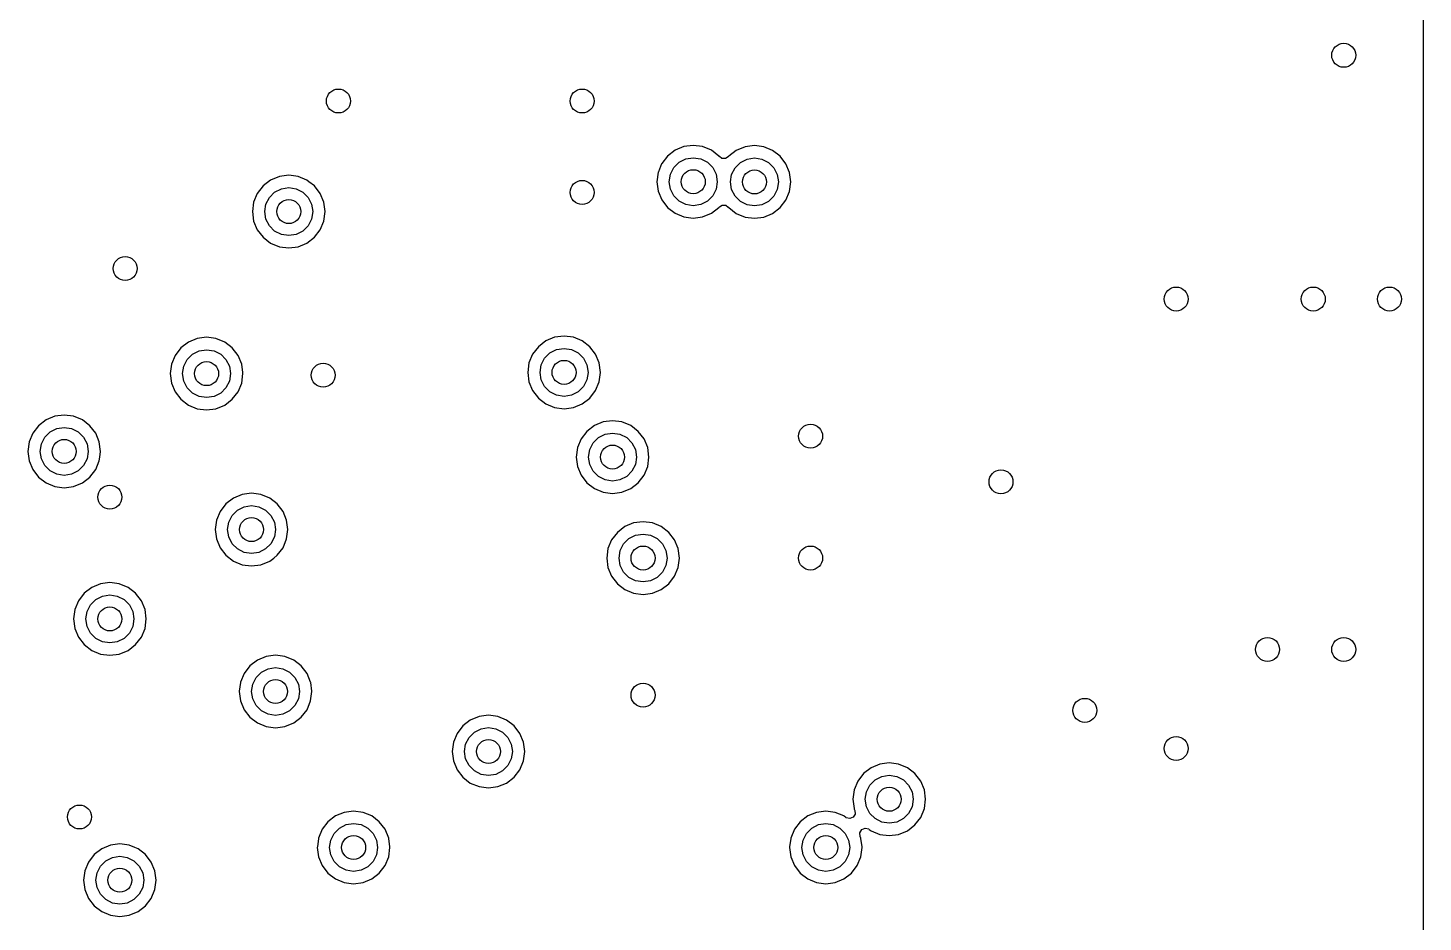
# Model space of a CAD drawing. Extents: x 3.91 to 7.47, y -4.88 to -2.92.
# Drawn here: x 6.555 to 7.471, y -4.447 to -3.86 of the extents above; entities that cross this region are included whole.
import ezdxf

# ---------------------------------------------------------------- set-up
doc = ezdxf.new("R2010")
doc.units = 0
doc.header["$MEASUREMENT"] = 0
doc.layers.add('BLACK', color=7, linetype='CONTINUOUS')

msp = doc.modelspace()

# ---------------------------------------------------------------- linework, layer by layer
at = {"layer": 'BLACK', "linetype": 'CONTINUOUS'}
for p, q in [((7.47078, -2.91931), (7.47078, -4.87573)), ((6.98547, -3.93745), (6.97972, -3.93983)), ((6.99164, -3.93664), (6.98547, -3.93745)), ((6.99781, -3.93745), (6.99164, -3.93664)), ((7.00356, -3.93983), (6.99781, -3.93745)), ((7.02564, -3.93762), (7.01989, -3.94)), ((7.03181, -3.93681), (7.02564, -3.93762)), ((7.03798, -3.93762), (7.03181, -3.93681)), ((7.04373, -3.94), (7.03798, -3.93762)), ((6.97478, -3.94362), (6.97099, -3.94856)), ((6.97972, -3.93983), (6.97478, -3.94362)), ((6.9789, -3.95123), (6.98238, -3.94774)), ((6.98238, -3.94774), (6.98677, -3.94551)), ((6.98677, -3.94551), (6.99164, -3.94473)), ((6.99164, -3.94473), (6.99651, -3.94551)), ((6.99651, -3.94551), (7.0009, -3.94774)), ((7.0009, -3.94774), (7.00438, -3.95123)), ((7.0085, -3.94362), (7.00356, -3.93983)), ((7.0087, -3.94388), (7.0085, -3.94362)), ((7.00874, -3.94391), (7.0087, -3.94388)), ((7.00884, -3.944), (7.00874, -3.94391)), ((7.00885, -3.94399), (7.00884, -3.944)), ((7.01049, -3.94518), (7.00885, -3.94399)), ((7.0129, -3.94524), (7.01049, -3.94518)), ((7.01455, -3.94411), (7.0129, -3.94524)), ((7.01461, -3.94417), (7.01455, -3.94411)), ((7.01479, -3.94399), (7.01461, -3.94417)), ((7.01495, -3.94379), (7.01479, -3.94399)), ((7.01989, -3.94), (7.01495, -3.94379)), ((7.02255, -3.94791), (7.02694, -3.94567)), ((7.02694, -3.94567), (7.03181, -3.9449)), ((7.03181, -3.9449), (7.03668, -3.94567)), ((7.03668, -3.94567), (7.04107, -3.94791)), ((7.04867, -3.94379), (7.04373, -3.94)), ((7.05246, -3.94873), (7.04867, -3.94379)), ((6.72608, -3.95627), (6.7199, -3.95708)), ((6.73225, -3.95708), (6.72608, -3.95627)), ((6.96861, -3.95431), (6.9678, -3.96048)), ((6.96877, -3.95392), (6.96861, -3.95431)), ((6.97089, -3.9488), (6.96877, -3.95392)), ((6.97099, -3.94856), (6.97089, -3.9488)), ((6.97589, -3.96048), (6.97666, -3.95562)), ((6.97666, -3.95562), (6.9789, -3.95123)), ((7.00438, -3.95123), (7.00662, -3.95562)), ((7.00662, -3.95562), (7.00739, -3.96048)), ((7.01606, -3.96065), (7.01683, -3.95579)), ((7.01683, -3.95579), (7.01907, -3.9514)), ((7.01907, -3.9514), (7.02255, -3.94791)), ((7.04107, -3.94791), (7.04455, -3.9514)), ((7.04455, -3.9514), (7.04679, -3.95579)), ((7.04679, -3.95579), (7.04756, -3.96065)), ((7.05484, -3.95448), (7.05246, -3.94873)), ((7.05566, -3.96065), (7.05484, -3.95448)), ((6.70921, -3.96325), (6.70543, -3.96819)), ((6.71415, -3.95946), (6.70921, -3.96325)), ((6.7199, -3.95708), (6.71415, -3.95946)), ((6.71682, -3.96737), (6.72121, -3.96514)), ((6.72121, -3.96514), (6.72608, -3.96437)), ((6.72608, -3.96437), (6.73094, -3.96514)), ((6.73094, -3.96514), (6.73533, -3.96737)), ((6.738, -3.95946), (6.73225, -3.95708)), ((6.73933, -3.96048), (6.738, -3.95946)), ((6.74294, -3.96325), (6.73933, -3.96048)), ((6.74673, -3.96819), (6.74294, -3.96325)), ((6.9678, -3.96048), (6.96861, -3.96665)), ((6.97666, -3.96535), (6.97589, -3.96048)), ((6.9789, -3.96974), (6.97666, -3.96535)), ((7.00662, -3.96535), (7.00438, -3.96974)), ((7.00739, -3.96048), (7.00662, -3.96535)), ((7.01683, -3.96552), (7.01606, -3.96065)), ((7.01907, -3.96991), (7.01683, -3.96552)), ((7.04679, -3.96552), (7.04455, -3.96991)), ((7.04756, -3.96065), (7.04679, -3.96552)), ((7.05484, -3.96682), (7.05566, -3.96065)), ((6.70304, -3.97394), (6.70223, -3.98012)), ((6.70543, -3.96819), (6.70304, -3.97394)), ((6.7111, -3.97525), (6.71334, -3.97086)), ((6.71334, -3.97086), (6.71682, -3.96737)), ((6.73533, -3.96737), (6.73882, -3.97086)), ((6.73882, -3.97086), (6.74105, -3.97525)), ((6.74911, -3.97394), (6.74673, -3.96819)), ((6.74992, -3.98012), (6.74911, -3.97394)), ((6.96861, -3.96665), (6.97099, -3.97241)), ((6.97099, -3.97241), (6.97478, -3.97734)), ((6.98238, -3.97322), (6.9789, -3.96974)), ((6.98677, -3.97546), (6.98238, -3.97322)), ((7.0009, -3.97322), (6.99651, -3.97546)), ((7.00438, -3.96974), (7.0009, -3.97322)), ((7.02255, -3.97339), (7.01907, -3.96991)), ((7.02694, -3.97563), (7.02255, -3.97339)), ((7.04107, -3.97339), (7.03668, -3.97563)), ((7.04455, -3.96991), (7.04107, -3.97339)), ((7.04867, -3.97751), (7.05246, -3.97257)), ((7.05246, -3.97257), (7.05484, -3.96682)), ((6.70223, -3.98012), (6.70304, -3.98629)), ((6.71033, -3.98012), (6.7111, -3.97525)), ((6.7111, -3.98498), (6.71033, -3.98012)), ((6.74105, -3.97525), (6.74182, -3.98012)), ((6.74182, -3.98012), (6.74105, -3.98498)), ((6.74911, -3.98629), (6.74992, -3.98012)), ((6.97478, -3.97734), (6.97972, -3.98113)), ((6.97972, -3.98113), (6.98547, -3.98352)), ((6.98547, -3.98352), (6.99164, -3.98433)), ((6.99164, -3.97623), (6.98677, -3.97546)), ((6.99651, -3.97546), (6.99164, -3.97623)), ((6.99164, -3.98433), (6.99781, -3.98352)), ((6.99781, -3.98352), (7.00356, -3.98113)), ((7.00356, -3.98113), (7.0085, -3.97734)), ((7.0085, -3.97734), (7.00866, -3.97714)), ((7.00866, -3.97714), (7.00884, -3.97696)), ((7.00884, -3.97696), (7.0089, -3.97703)), ((7.0089, -3.97703), (7.01055, -3.97589)), ((7.01055, -3.97589), (7.01296, -3.97596)), ((7.01296, -3.97596), (7.0146, -3.97715)), ((7.0146, -3.97715), (7.01461, -3.97713)), ((7.01461, -3.97713), (7.01471, -3.97723)), ((7.01471, -3.97723), (7.01475, -3.97726)), ((7.01475, -3.97726), (7.01495, -3.97751)), ((7.01495, -3.97751), (7.01989, -3.9813)), ((7.01989, -3.9813), (7.02564, -3.98369)), ((7.02564, -3.98369), (7.03181, -3.9845)), ((7.03181, -3.9764), (7.02694, -3.97563)), ((7.03668, -3.97563), (7.03181, -3.9764)), ((7.03181, -3.9845), (7.03798, -3.98369)), ((7.03798, -3.98369), (7.04373, -3.9813)), ((7.04373, -3.9813), (7.04867, -3.97751)), ((6.70304, -3.98629), (6.70543, -3.99204)), ((6.70543, -3.99204), (6.70921, -3.99698)), ((6.71334, -3.98937), (6.7111, -3.98498)), ((6.71682, -3.99286), (6.71334, -3.98937)), ((6.72121, -3.99509), (6.71682, -3.99286)), ((6.73533, -3.99286), (6.73094, -3.99509)), ((6.73882, -3.98937), (6.73533, -3.99286)), ((6.74105, -3.98498), (6.73882, -3.98937)), ((6.74294, -3.99698), (6.74673, -3.99204)), ((6.74673, -3.99204), (6.74911, -3.98629)), ((6.70921, -3.99698), (6.71415, -4.00077)), ((6.71415, -4.00077), (6.7199, -4.00315)), ((6.72608, -3.99586), (6.72121, -3.99509)), ((6.73094, -3.99509), (6.72608, -3.99586)), ((6.73225, -4.00315), (6.738, -4.00077)), ((6.738, -4.00077), (6.74294, -3.99698)), ((6.7199, -4.00315), (6.72608, -4.00396)), ((6.72608, -4.00396), (6.73225, -4.00315)), ((6.66022, -4.06584), (6.65528, -4.06963)), ((6.66597, -4.06346), (6.66022, -4.06584)), ((6.67214, -4.06265), (6.66597, -4.06346)), ((6.67831, -4.06346), (6.67214, -4.06265)), ((6.68406, -4.06584), (6.67831, -4.06346)), ((6.689, -4.06963), (6.68406, -4.06584)), ((6.89489, -4.065), (6.88995, -4.06879)), ((6.90064, -4.06262), (6.89489, -4.065)), ((6.90681, -4.06181), (6.90064, -4.06262)), ((6.91298, -4.06262), (6.90681, -4.06181)), ((6.91873, -4.065), (6.91298, -4.06262)), ((6.92367, -4.06879), (6.91873, -4.065)), ((6.65149, -4.07457), (6.64911, -4.08032)), ((6.65528, -4.06963), (6.65149, -4.07457)), ((6.6594, -4.07724), (6.66288, -4.07375)), ((6.66288, -4.07375), (6.66727, -4.07152)), ((6.66727, -4.07152), (6.67214, -4.07075)), ((6.67214, -4.07075), (6.67701, -4.07152)), ((6.67701, -4.07152), (6.6814, -4.07375)), ((6.6814, -4.07375), (6.68488, -4.07724)), ((6.69279, -4.07457), (6.689, -4.06963)), ((6.69517, -4.08032), (6.69279, -4.07457)), ((6.88616, -4.07373), (6.88378, -4.07948)), ((6.88995, -4.06879), (6.88616, -4.07373)), ((6.89407, -4.0764), (6.89755, -4.07291)), ((6.89755, -4.07291), (6.90194, -4.07067)), ((6.90194, -4.07067), (6.90681, -4.0699)), ((6.90681, -4.0699), (6.91168, -4.07067)), ((6.91168, -4.07067), (6.91607, -4.07291)), ((6.91607, -4.07291), (6.91955, -4.0764)), ((6.92746, -4.07373), (6.92367, -4.06879)), ((6.92984, -4.07948), (6.92746, -4.07373)), ((6.64911, -4.08032), (6.64829, -4.08649)), ((6.65639, -4.08649), (6.65716, -4.08163)), ((6.65716, -4.08163), (6.6594, -4.07724)), ((6.68488, -4.07724), (6.68712, -4.08163)), ((6.68712, -4.08163), (6.68789, -4.08649)), ((6.69587, -4.08565), (6.69517, -4.08032)), ((6.88378, -4.07948), (6.88296, -4.08565)), ((6.89106, -4.08565), (6.89183, -4.08079)), ((6.89183, -4.08079), (6.89407, -4.0764)), ((6.91955, -4.0764), (6.92179, -4.08079)), ((6.92179, -4.08079), (6.92256, -4.08565)), ((6.93066, -4.08565), (6.92984, -4.07948)), ((6.64829, -4.08649), (6.64911, -4.09266)), ((6.64911, -4.09266), (6.65149, -4.09842)), ((6.65716, -4.09136), (6.65639, -4.08649)), ((6.6594, -4.09575), (6.65716, -4.09136)), ((6.68712, -4.09136), (6.68488, -4.09575)), ((6.68789, -4.08649), (6.68712, -4.09136)), ((6.69279, -4.09842), (6.69517, -4.09266)), ((6.69517, -4.09266), (6.69599, -4.08649)), ((6.69599, -4.08649), (6.69587, -4.08565)), ((6.88296, -4.08565), (6.88378, -4.09182)), ((6.88378, -4.09182), (6.88616, -4.09757)), ((6.89183, -4.09052), (6.89106, -4.08565)), ((6.89407, -4.09491), (6.89183, -4.09052)), ((6.92179, -4.09052), (6.91955, -4.09491)), ((6.92256, -4.08565), (6.92179, -4.09052)), ((6.92746, -4.09757), (6.92984, -4.09182)), ((6.92984, -4.09182), (6.93066, -4.08565)), ((6.65149, -4.09842), (6.65528, -4.10335)), ((6.65528, -4.10335), (6.66022, -4.10714)), ((6.66288, -4.09923), (6.6594, -4.09575)), ((6.66727, -4.10147), (6.66288, -4.09923)), ((6.67214, -4.10224), (6.66727, -4.10147)), ((6.67701, -4.10147), (6.67214, -4.10224)), ((6.6814, -4.09923), (6.67701, -4.10147)), ((6.68488, -4.09575), (6.6814, -4.09923)), ((6.68406, -4.10714), (6.689, -4.10335)), ((6.689, -4.10335), (6.69279, -4.09842)), ((6.88616, -4.09757), (6.88995, -4.10251)), ((6.88995, -4.10251), (6.89489, -4.1063)), ((6.89755, -4.09839), (6.89407, -4.09491)), ((6.90194, -4.10063), (6.89755, -4.09839)), ((6.90681, -4.1014), (6.90194, -4.10063)), ((6.91168, -4.10063), (6.90681, -4.1014)), ((6.91607, -4.09839), (6.91168, -4.10063)), ((6.91955, -4.09491), (6.91607, -4.09839)), ((6.91873, -4.1063), (6.92367, -4.10251)), ((6.92367, -4.10251), (6.92746, -4.09757)), ((6.66022, -4.10714), (6.66597, -4.10953)), ((6.66597, -4.10953), (6.67214, -4.11034)), ((6.67214, -4.11034), (6.67831, -4.10953)), ((6.67831, -4.10953), (6.68406, -4.10714)), ((6.89489, -4.1063), (6.90064, -4.10869)), ((6.90064, -4.10869), (6.90681, -4.1095)), ((6.90681, -4.1095), (6.91298, -4.10869)), ((6.91298, -4.10869), (6.91873, -4.1063)), ((6.56181, -4.12066), (6.55802, -4.12559)), ((6.56675, -4.11687), (6.56181, -4.12066)), ((6.5725, -4.11448), (6.56675, -4.11687)), ((6.57867, -4.11367), (6.5725, -4.11448)), ((6.57381, -4.12254), (6.57867, -4.12177)), ((6.58485, -4.11448), (6.57867, -4.11367)), ((6.57867, -4.12177), (6.58354, -4.12254)), ((6.5906, -4.11687), (6.58485, -4.11448)), ((6.59554, -4.12066), (6.5906, -4.11687)), ((6.59933, -4.12559), (6.59554, -4.12066)), ((6.92675, -4.12059), (6.92181, -4.12438)), ((6.9325, -4.1182), (6.92675, -4.12059)), ((6.93867, -4.11739), (6.9325, -4.1182)), ((6.94485, -4.1182), (6.93867, -4.11739)), ((6.9506, -4.12059), (6.94485, -4.1182)), ((6.95554, -4.12438), (6.9506, -4.12059)), ((6.55802, -4.12559), (6.55564, -4.13135)), ((6.5637, -4.13265), (6.56593, -4.12826)), ((6.56593, -4.12826), (6.56942, -4.12478)), ((6.56942, -4.12478), (6.57381, -4.12254)), ((6.58354, -4.12254), (6.58793, -4.12478)), ((6.58793, -4.12478), (6.59142, -4.12826)), ((6.59142, -4.12826), (6.59365, -4.13265)), ((6.60171, -4.13135), (6.59933, -4.12559)), ((6.91802, -4.12931), (6.91564, -4.13507)), ((6.92181, -4.12438), (6.91802, -4.12931)), ((6.92593, -4.13198), (6.92942, -4.1285)), ((6.92942, -4.1285), (6.93381, -4.12626)), ((6.93381, -4.12626), (6.93867, -4.12549)), ((6.93867, -4.12549), (6.94354, -4.12626)), ((6.94354, -4.12626), (6.94793, -4.1285)), ((6.94793, -4.1285), (6.95142, -4.13198)), ((6.95933, -4.12931), (6.95554, -4.12438)), ((6.96171, -4.13507), (6.95933, -4.12931)), ((6.55564, -4.13135), (6.55483, -4.13752)), ((6.55483, -4.13752), (6.55564, -4.14369)), ((6.56293, -4.13752), (6.5637, -4.13265)), ((6.5637, -4.14238), (6.56293, -4.13752)), ((6.59365, -4.13265), (6.59442, -4.13752)), ((6.59442, -4.13752), (6.59365, -4.14238)), ((6.60252, -4.13752), (6.60171, -4.13135)), ((6.60203, -4.14124), (6.60252, -4.13752)), ((6.91564, -4.13507), (6.91483, -4.14124)), ((6.92293, -4.14124), (6.9237, -4.13637)), ((6.9237, -4.13637), (6.92593, -4.13198)), ((6.95142, -4.13198), (6.95365, -4.13637)), ((6.95365, -4.13637), (6.95442, -4.14124)), ((6.96252, -4.14124), (6.96171, -4.13507)), ((6.55564, -4.14369), (6.55802, -4.14944)), ((6.56593, -4.14677), (6.5637, -4.14238)), ((6.56942, -4.15026), (6.56593, -4.14677)), ((6.59142, -4.14677), (6.58793, -4.15026)), ((6.59365, -4.14238), (6.59142, -4.14677)), ((6.59933, -4.14944), (6.60171, -4.14369)), ((6.60171, -4.14369), (6.60203, -4.14124)), ((6.91483, -4.14124), (6.91564, -4.14741)), ((6.91564, -4.14741), (6.91802, -4.15316)), ((6.9237, -4.1461), (6.92293, -4.14124)), ((6.92593, -4.15049), (6.9237, -4.1461)), ((6.95365, -4.1461), (6.95142, -4.15049)), ((6.95442, -4.14124), (6.95365, -4.1461)), ((6.95933, -4.15316), (6.96171, -4.14741)), ((6.96171, -4.14741), (6.96252, -4.14124)), ((6.55802, -4.14944), (6.56181, -4.15438)), ((6.56181, -4.15438), (6.56675, -4.15817)), ((6.56675, -4.15817), (6.5725, -4.16055)), ((6.57381, -4.15249), (6.56942, -4.15026)), ((6.57867, -4.15326), (6.57381, -4.15249)), ((6.58354, -4.15249), (6.57867, -4.15326)), ((6.58793, -4.15026), (6.58354, -4.15249)), ((6.58485, -4.16055), (6.5906, -4.15817)), ((6.5906, -4.15817), (6.59554, -4.15438)), ((6.59554, -4.15438), (6.59933, -4.14944)), ((6.91802, -4.15316), (6.92181, -4.1581)), ((6.92181, -4.1581), (6.92675, -4.16189)), ((6.92942, -4.15398), (6.92593, -4.15049)), ((6.93381, -4.15621), (6.92942, -4.15398)), ((6.93867, -4.15699), (6.93381, -4.15621)), ((6.94354, -4.15621), (6.93867, -4.15699)), ((6.94793, -4.15398), (6.94354, -4.15621)), ((6.95142, -4.15049), (6.94793, -4.15398)), ((6.9506, -4.16189), (6.95554, -4.1581)), ((6.95554, -4.1581), (6.95933, -4.15316)), ((6.5725, -4.16055), (6.57867, -4.16136)), ((6.57867, -4.16136), (6.58485, -4.16055)), ((6.6955, -4.16582), (6.68974, -4.1682)), ((6.70167, -4.16501), (6.6955, -4.16582)), ((6.70784, -4.16582), (6.70167, -4.16501)), ((6.71359, -4.1682), (6.70784, -4.16582)), ((6.92675, -4.16189), (6.9325, -4.16427)), ((6.9325, -4.16427), (6.93867, -4.16508)), ((6.93867, -4.16508), (6.94485, -4.16427)), ((6.94485, -4.16427), (6.9506, -4.16189)), ((6.68481, -4.17199), (6.68102, -4.17693)), ((6.68974, -4.1682), (6.68481, -4.17199)), ((6.68893, -4.1796), (6.69241, -4.17611)), ((6.69241, -4.17611), (6.6968, -4.17388)), ((6.6968, -4.17388), (6.70167, -4.17311)), ((6.70167, -4.17311), (6.70653, -4.17388)), ((6.70653, -4.17388), (6.71092, -4.17611)), ((6.71092, -4.17611), (6.71441, -4.1796)), ((6.71853, -4.17199), (6.71359, -4.1682)), ((6.72232, -4.17693), (6.71853, -4.17199)), ((6.67863, -4.18268), (6.67782, -4.18886)), ((6.68102, -4.17693), (6.67863, -4.18268)), ((6.68592, -4.18886), (6.68669, -4.18399)), ((6.68669, -4.18399), (6.68893, -4.1796)), ((6.71441, -4.1796), (6.71664, -4.18399)), ((6.71664, -4.18399), (6.71741, -4.18886)), ((6.7247, -4.18268), (6.72232, -4.17693)), ((6.72551, -4.18886), (6.7247, -4.18268)), ((6.9525, -4.18448), (6.94675, -4.18687)), ((6.95867, -4.18367), (6.9525, -4.18448)), ((6.96485, -4.18448), (6.95867, -4.18367)), ((6.9706, -4.18687), (6.96485, -4.18448)), ((6.67782, -4.18886), (6.67863, -4.19503)), ((6.67863, -4.19503), (6.68102, -4.20078)), ((6.68669, -4.19372), (6.68592, -4.18886)), ((6.68893, -4.19811), (6.68669, -4.19372)), ((6.71664, -4.19372), (6.71441, -4.19811)), ((6.71741, -4.18886), (6.71664, -4.19372)), ((6.72232, -4.20078), (6.7247, -4.19503)), ((6.7247, -4.19503), (6.72551, -4.18886)), ((6.94181, -4.19066), (6.93802, -4.19559)), ((6.94675, -4.18687), (6.94181, -4.19066)), ((6.94593, -4.19826), (6.94942, -4.19478)), ((6.94942, -4.19478), (6.95381, -4.19254)), ((6.95381, -4.19254), (6.95867, -4.19177)), ((6.95867, -4.19177), (6.96354, -4.19254)), ((6.96354, -4.19254), (6.96793, -4.19478)), ((6.96793, -4.19478), (6.97142, -4.19826)), ((6.97554, -4.19066), (6.9706, -4.18687)), ((6.97933, -4.19559), (6.97554, -4.19066)), ((6.68102, -4.20078), (6.68481, -4.20572)), ((6.69241, -4.2016), (6.68893, -4.19811)), ((6.6968, -4.20383), (6.69241, -4.2016)), ((6.70167, -4.2046), (6.6968, -4.20383)), ((6.70653, -4.20383), (6.70167, -4.2046)), ((6.71092, -4.2016), (6.70653, -4.20383)), ((6.71441, -4.19811), (6.71092, -4.2016)), ((6.71853, -4.20572), (6.72232, -4.20078)), ((6.93564, -4.20135), (6.93483, -4.20752)), ((6.93802, -4.19559), (6.93564, -4.20135)), ((6.94293, -4.20752), (6.9437, -4.20265)), ((6.9437, -4.20265), (6.94593, -4.19826)), ((6.97142, -4.19826), (6.97365, -4.20265)), ((6.97365, -4.20265), (6.97442, -4.20752)), ((6.98171, -4.20135), (6.97933, -4.19559)), ((6.98252, -4.20752), (6.98171, -4.20135)), ((6.68481, -4.20572), (6.68974, -4.20951)), ((6.68974, -4.20951), (6.6955, -4.21189)), ((6.6955, -4.21189), (6.70167, -4.2127)), ((6.70167, -4.2127), (6.70784, -4.21189)), ((6.70784, -4.21189), (6.71359, -4.20951)), ((6.71359, -4.20951), (6.71618, -4.20752)), ((6.71618, -4.20752), (6.71853, -4.20572)), ((6.93483, -4.20752), (6.93564, -4.21369)), ((6.9437, -4.21238), (6.94293, -4.20752)), ((6.94593, -4.21677), (6.9437, -4.21238)), ((6.97365, -4.21238), (6.97142, -4.21677)), ((6.97442, -4.20752), (6.97365, -4.21238)), ((6.98171, -4.21369), (6.98252, -4.20752)), ((6.93564, -4.21369), (6.93802, -4.21944)), ((6.93802, -4.21944), (6.94181, -4.22438)), ((6.94942, -4.22026), (6.94593, -4.21677)), ((6.95381, -4.22249), (6.94942, -4.22026)), ((6.95867, -4.22326), (6.95381, -4.22249)), ((6.96354, -4.22249), (6.95867, -4.22326)), ((6.96793, -4.22026), (6.96354, -4.22249)), ((6.97142, -4.21677), (6.96793, -4.22026)), ((6.97554, -4.22438), (6.97933, -4.21944)), ((6.97933, -4.21944), (6.98171, -4.21369)), ((6.59181, -4.23066), (6.58802, -4.23559)), ((6.59675, -4.22687), (6.59181, -4.23066)), ((6.6025, -4.22448), (6.59675, -4.22687)), ((6.60867, -4.22367), (6.6025, -4.22448)), ((6.61485, -4.22448), (6.60867, -4.22367)), ((6.6206, -4.22687), (6.61485, -4.22448)), ((6.62554, -4.23066), (6.6206, -4.22687)), ((6.62933, -4.23559), (6.62554, -4.23066)), ((6.94181, -4.22438), (6.94675, -4.22817)), ((6.94675, -4.22817), (6.9525, -4.23055)), ((6.9525, -4.23055), (6.95867, -4.23136)), ((6.95867, -4.23136), (6.96485, -4.23055)), ((6.96485, -4.23055), (6.9706, -4.22817)), ((6.9706, -4.22817), (6.97554, -4.22438)), ((6.58802, -4.23559), (6.58564, -4.24135)), ((6.5937, -4.24265), (6.59593, -4.23826)), ((6.59593, -4.23826), (6.59942, -4.23478)), ((6.59942, -4.23478), (6.60381, -4.23254)), ((6.60381, -4.23254), (6.60867, -4.23177)), ((6.60867, -4.23177), (6.61354, -4.23254)), ((6.61354, -4.23254), (6.61793, -4.23478)), ((6.61793, -4.23478), (6.62142, -4.23826)), ((6.62142, -4.23826), (6.62365, -4.24265)), ((6.63171, -4.24135), (6.62933, -4.23559)), ((6.58564, -4.24135), (6.58483, -4.24752)), ((6.58483, -4.24752), (6.58564, -4.25369)), ((6.59293, -4.24752), (6.5937, -4.24265)), ((6.5937, -4.25238), (6.59293, -4.24752)), ((6.62365, -4.24265), (6.62442, -4.24752)), ((6.62442, -4.24752), (6.62365, -4.25238)), ((6.63252, -4.24752), (6.63171, -4.24135)), ((6.63171, -4.25369), (6.63252, -4.24752)), ((6.58564, -4.25369), (6.58802, -4.25944)), ((6.59593, -4.25677), (6.5937, -4.25238)), ((6.59942, -4.26026), (6.59593, -4.25677)), ((6.62142, -4.25677), (6.61793, -4.26026)), ((6.62365, -4.25238), (6.62142, -4.25677)), ((6.62933, -4.25944), (6.63171, -4.25369)), ((6.58802, -4.25944), (6.59181, -4.26438)), ((6.59181, -4.26438), (6.59675, -4.26817)), ((6.59675, -4.26817), (6.6025, -4.27055)), ((6.60381, -4.26249), (6.59942, -4.26026)), ((6.60867, -4.26326), (6.60381, -4.26249)), ((6.61354, -4.26249), (6.60867, -4.26326)), ((6.61793, -4.26026), (6.61354, -4.26249)), ((6.61485, -4.27055), (6.6206, -4.26817)), ((6.6206, -4.26817), (6.62554, -4.26438)), ((6.62554, -4.26438), (6.62933, -4.25944)), ((6.6025, -4.27055), (6.60867, -4.27136)), ((6.60867, -4.27136), (6.61485, -4.27055)), ((6.70549, -4.2745), (6.70055, -4.27829)), ((6.71124, -4.27212), (6.70549, -4.2745)), ((6.71741, -4.27131), (6.71124, -4.27212)), ((6.72359, -4.27212), (6.71741, -4.27131)), ((6.72934, -4.2745), (6.72359, -4.27212)), ((6.73428, -4.27829), (6.72934, -4.2745)), ((6.69676, -4.28323), (6.69438, -4.28898)), ((6.70055, -4.27829), (6.69676, -4.28323)), ((6.70244, -4.29029), (6.70467, -4.2859)), ((6.70467, -4.2859), (6.70816, -4.28241)), ((6.70816, -4.28241), (6.71255, -4.28018)), ((6.71255, -4.28018), (6.71741, -4.27941)), ((6.71741, -4.27941), (6.72228, -4.28018)), ((6.72228, -4.28018), (6.72667, -4.28241)), ((6.72667, -4.28241), (6.73016, -4.2859)), ((6.73016, -4.2859), (6.73239, -4.29029)), ((6.73807, -4.28323), (6.73428, -4.27829)), ((6.74045, -4.28898), (6.73807, -4.28323)), ((6.69361, -4.29488), (6.69357, -4.29515)), ((6.69357, -4.29515), (6.69438, -4.30133)), ((6.69435, -4.28924), (6.69361, -4.29488)), ((6.69438, -4.28898), (6.69435, -4.28924)), ((6.70167, -4.29515), (6.70244, -4.29029)), ((6.70244, -4.30002), (6.70167, -4.29515)), ((6.73239, -4.29029), (6.73316, -4.29515)), ((6.73316, -4.29515), (6.73239, -4.30002)), ((6.74048, -4.28924), (6.74045, -4.28898)), ((6.74045, -4.30133), (6.74126, -4.29515)), ((6.74123, -4.29488), (6.74048, -4.28924)), ((6.74126, -4.29515), (6.74123, -4.29488)), ((6.69438, -4.30133), (6.69676, -4.30708)), ((6.70467, -4.30441), (6.70244, -4.30002)), ((6.70816, -4.3079), (6.70467, -4.30441)), ((6.73016, -4.30441), (6.72667, -4.3079)), ((6.73239, -4.30002), (6.73016, -4.30441)), ((6.73807, -4.30708), (6.74045, -4.30133)), ((6.69676, -4.30708), (6.70055, -4.31202)), ((6.70055, -4.31202), (6.70549, -4.31581)), ((6.71255, -4.31013), (6.70816, -4.3079)), ((6.71741, -4.3109), (6.71255, -4.31013)), ((6.72228, -4.31013), (6.71741, -4.3109)), ((6.72667, -4.3079), (6.72228, -4.31013)), ((6.72934, -4.31581), (6.73428, -4.31202)), ((6.73428, -4.31202), (6.73807, -4.30708)), ((6.84528, -4.31391), (6.84034, -4.3177)), ((6.85103, -4.31153), (6.84528, -4.31391)), ((6.8572, -4.31072), (6.85103, -4.31153)), ((6.86337, -4.31153), (6.8572, -4.31072)), ((6.86912, -4.31391), (6.86337, -4.31153)), ((6.87406, -4.3177), (6.86912, -4.31391)), ((6.70549, -4.31581), (6.71124, -4.31819)), ((6.71124, -4.31819), (6.71741, -4.319)), ((6.71741, -4.319), (6.72359, -4.31819)), ((6.72359, -4.31819), (6.72934, -4.31581)), ((6.83655, -4.32264), (6.83417, -4.32839)), ((6.84034, -4.3177), (6.83655, -4.32264)), ((6.84446, -4.32531), (6.84794, -4.32182)), ((6.84794, -4.32182), (6.85233, -4.31959)), ((6.85233, -4.31959), (6.8572, -4.31882)), ((6.8572, -4.31882), (6.86206, -4.31959)), ((6.86206, -4.31959), (6.86645, -4.32182)), ((6.86645, -4.32182), (6.86994, -4.32531)), ((6.87785, -4.32264), (6.87406, -4.3177)), ((6.88023, -4.32839), (6.87785, -4.32264)), ((6.83417, -4.32839), (6.83335, -4.33456)), ((6.84145, -4.33456), (6.84222, -4.3297)), ((6.84222, -4.3297), (6.84446, -4.32531)), ((6.86994, -4.32531), (6.87218, -4.3297)), ((6.87218, -4.3297), (6.87295, -4.33456)), ((6.88104, -4.33456), (6.88023, -4.32839)), ((6.83335, -4.33456), (6.83417, -4.34074)), ((6.83417, -4.34074), (6.83655, -4.34649)), ((6.84222, -4.33943), (6.84145, -4.33456)), ((6.84446, -4.34382), (6.84222, -4.33943)), ((6.87218, -4.33943), (6.86994, -4.34382)), ((6.87295, -4.33456), (6.87218, -4.33943)), ((6.87785, -4.34649), (6.88023, -4.34074)), ((6.88023, -4.34074), (6.88104, -4.33456)), ((6.83655, -4.34649), (6.84034, -4.35143)), ((6.84794, -4.3473), (6.84446, -4.34382)), ((6.85233, -4.34954), (6.84794, -4.3473)), ((6.8572, -4.35031), (6.85233, -4.34954)), ((6.86206, -4.34954), (6.8572, -4.35031)), ((6.86645, -4.3473), (6.86206, -4.34954)), ((6.86994, -4.34382), (6.86645, -4.3473)), ((6.87406, -4.35143), (6.87785, -4.34649)), ((7.10345, -4.34902), (7.09966, -4.35396)), ((7.10839, -4.34523), (7.10345, -4.34902)), ((7.11414, -4.34285), (7.10839, -4.34523)), ((7.12031, -4.34204), (7.11414, -4.34285)), ((7.11544, -4.3509), (7.12031, -4.35013)), ((7.12648, -4.34285), (7.12031, -4.34204)), ((7.12031, -4.35013), (7.12518, -4.3509)), ((7.13223, -4.34523), (7.12648, -4.34285)), ((7.13717, -4.34902), (7.13223, -4.34523)), ((7.14096, -4.35396), (7.13717, -4.34902)), ((6.84034, -4.35143), (6.84528, -4.35521)), ((6.84528, -4.35521), (6.85103, -4.3576)), ((6.85103, -4.3576), (6.8572, -4.35841)), ((6.8572, -4.35841), (6.86337, -4.3576)), ((6.86337, -4.3576), (6.86912, -4.35521)), ((6.86912, -4.35521), (6.87406, -4.35143)), ((7.09728, -4.35971), (7.09646, -4.36588)), ((7.09966, -4.35396), (7.09728, -4.35971)), ((7.10533, -4.36102), (7.10757, -4.35663)), ((7.10757, -4.35663), (7.11105, -4.35314)), ((7.11105, -4.35314), (7.11544, -4.3509)), ((7.12518, -4.3509), (7.12957, -4.35314)), ((7.12957, -4.35314), (7.13305, -4.35663)), ((7.13305, -4.35663), (7.13529, -4.36102)), ((7.14334, -4.35971), (7.14096, -4.35396)), ((7.14416, -4.36588), (7.14334, -4.35971)), ((7.09646, -4.36588), (7.09728, -4.37205)), ((7.10456, -4.36588), (7.10533, -4.36102)), ((7.10533, -4.37075), (7.10456, -4.36588)), ((7.13529, -4.36102), (7.13606, -4.36588)), ((7.13606, -4.36588), (7.13529, -4.37075)), ((7.14334, -4.37205), (7.14416, -4.36588)), ((6.75675, -4.37687), (6.75181, -4.38066)), ((6.7625, -4.37448), (6.75675, -4.37687)), ((6.76867, -4.37367), (6.7625, -4.37448)), ((6.77485, -4.37448), (6.76867, -4.37367)), ((6.7806, -4.37687), (6.77485, -4.37448)), ((6.78554, -4.38066), (6.7806, -4.37687)), ((7.06675, -4.37687), (7.06181, -4.38066)), ((7.0725, -4.37448), (7.06675, -4.37687)), ((7.07867, -4.37367), (7.0725, -4.37448)), ((7.08485, -4.37448), (7.07867, -4.37367)), ((7.0906, -4.37687), (7.08485, -4.37448)), ((7.0908, -4.37702), (7.0906, -4.37687)), ((7.09177, -4.37776), (7.0908, -4.37702)), ((7.09211, -4.378), (7.09177, -4.37776)), ((7.09445, -4.37856), (7.09211, -4.378)), ((7.09667, -4.37764), (7.09445, -4.37856)), ((7.09793, -4.37558), (7.09667, -4.37764)), ((7.09728, -4.37205), (7.09737, -4.37229)), ((7.09737, -4.37229), (7.09774, -4.37318)), ((7.09774, -4.37318), (7.09793, -4.37558)), ((7.10757, -4.37514), (7.10533, -4.37075)), ((7.11105, -4.37862), (7.10757, -4.37514)), ((7.13305, -4.37514), (7.12957, -4.37862)), ((7.13529, -4.37075), (7.13305, -4.37514)), ((7.13717, -4.38274), (7.14096, -4.37781)), ((7.14096, -4.37781), (7.14334, -4.37205)), ((6.74802, -4.38559), (6.74564, -4.39135)), ((6.75181, -4.38066), (6.74802, -4.38559)), ((6.75593, -4.38826), (6.75942, -4.38478)), ((6.75942, -4.38478), (6.76381, -4.38254)), ((6.76381, -4.38254), (6.76867, -4.38177)), ((6.76867, -4.38177), (6.77354, -4.38254)), ((6.77354, -4.38254), (6.77793, -4.38478)), ((6.77793, -4.38478), (6.78142, -4.38826)), ((6.78933, -4.38559), (6.78554, -4.38066)), ((6.79171, -4.39135), (6.78933, -4.38559)), ((7.05802, -4.38559), (7.05564, -4.39135)), ((7.06181, -4.38066), (7.05802, -4.38559)), ((7.06593, -4.38826), (7.06942, -4.38478)), ((7.06942, -4.38478), (7.07381, -4.38254)), ((7.07381, -4.38254), (7.07867, -4.38177)), ((7.07867, -4.38177), (7.08354, -4.38254)), ((7.08354, -4.38254), (7.08793, -4.38478)), ((7.08793, -4.38478), (7.09142, -4.38826)), ((7.10105, -4.38782), (7.10231, -4.38576)), ((7.10231, -4.38576), (7.10454, -4.38484)), ((7.10454, -4.38484), (7.10688, -4.3854)), ((7.10688, -4.3854), (7.10721, -4.38563)), ((7.10721, -4.38563), (7.10839, -4.38653)), ((7.10839, -4.38653), (7.11414, -4.38892)), ((7.11544, -4.38086), (7.11105, -4.37862)), ((7.12031, -4.38163), (7.11544, -4.38086)), ((7.12518, -4.38086), (7.12031, -4.38163)), ((7.12957, -4.37862), (7.12518, -4.38086)), ((7.12648, -4.38892), (7.13223, -4.38653)), ((7.13223, -4.38653), (7.13717, -4.38274)), ((6.60904, -4.39598), (6.60329, -4.39836)), ((6.61521, -4.39517), (6.60904, -4.39598)), ((6.62138, -4.39598), (6.61521, -4.39517)), ((6.62509, -4.39752), (6.62138, -4.39598)), ((6.74561, -4.3916), (6.74488, -4.39713)), ((6.74564, -4.39135), (6.74561, -4.3916)), ((6.75293, -4.39752), (6.7537, -4.39265)), ((6.7537, -4.39265), (6.75593, -4.38826)), ((6.78142, -4.38826), (6.78365, -4.39265)), ((6.78365, -4.39265), (6.78442, -4.39752)), ((6.79174, -4.3916), (6.79171, -4.39135)), ((6.79247, -4.39713), (6.79174, -4.3916)), ((7.05561, -4.3916), (7.05488, -4.39713)), ((7.05564, -4.39135), (7.05561, -4.3916)), ((7.06293, -4.39752), (7.0637, -4.39265)), ((7.0637, -4.39265), (7.06593, -4.38826)), ((7.09142, -4.38826), (7.09365, -4.39265)), ((7.09365, -4.39265), (7.09442, -4.39752)), ((7.10124, -4.39022), (7.10105, -4.38782)), ((7.10171, -4.39135), (7.10124, -4.39022)), ((7.10174, -4.3916), (7.10171, -4.39135)), ((7.10247, -4.39713), (7.10174, -4.3916)), ((7.11414, -4.38892), (7.12031, -4.38973)), ((7.12031, -4.38973), (7.12648, -4.38892)), ((6.59835, -4.40215), (6.59456, -4.40709)), ((6.60329, -4.39836), (6.59835, -4.40215)), ((6.60595, -4.40627), (6.61034, -4.40404)), ((6.61034, -4.40404), (6.61521, -4.40326)), ((6.61521, -4.40326), (6.62008, -4.40404)), ((6.62008, -4.40404), (6.62447, -4.40627)), ((6.62713, -4.39836), (6.62509, -4.39752)), ((6.63207, -4.40215), (6.62713, -4.39836)), ((6.63586, -4.40709), (6.63207, -4.40215)), ((6.74488, -4.39713), (6.74483, -4.39752)), ((6.74483, -4.39752), (6.74564, -4.40369)), ((6.74564, -4.40369), (6.74802, -4.40944)), ((6.7537, -4.40238), (6.75293, -4.39752)), ((6.75593, -4.40677), (6.7537, -4.40238)), ((6.78365, -4.40238), (6.78142, -4.40677)), ((6.78442, -4.39752), (6.78365, -4.40238)), ((6.78933, -4.40944), (6.79171, -4.40369)), ((6.79171, -4.40369), (6.79252, -4.39752)), ((6.79252, -4.39752), (6.79247, -4.39713)), ((7.05488, -4.39713), (7.05483, -4.39752)), ((7.05483, -4.39752), (7.05564, -4.40369)), ((7.05564, -4.40369), (7.05802, -4.40944)), ((7.0637, -4.40238), (7.06293, -4.39752)), ((7.06593, -4.40677), (7.0637, -4.40238)), ((7.09365, -4.40238), (7.09142, -4.40677)), ((7.09442, -4.39752), (7.09365, -4.40238)), ((7.09933, -4.40944), (7.10171, -4.40369)), ((7.10171, -4.40369), (7.10252, -4.39752)), ((7.10252, -4.39752), (7.10247, -4.39713)), ((6.59218, -4.41284), (6.59136, -4.41901)), ((6.59456, -4.40709), (6.59218, -4.41284)), ((6.59946, -4.41901), (6.60023, -4.41415)), ((6.60023, -4.41415), (6.60247, -4.40976)), ((6.60247, -4.40976), (6.60595, -4.40627)), ((6.62447, -4.40627), (6.62795, -4.40976)), ((6.62795, -4.40976), (6.63019, -4.41415)), ((6.63019, -4.41415), (6.63096, -4.41901)), ((6.63824, -4.41284), (6.63586, -4.40709)), ((6.63906, -4.41901), (6.63824, -4.41284)), ((6.74802, -4.40944), (6.75181, -4.41438)), ((6.75181, -4.41438), (6.75675, -4.41817)), ((6.75942, -4.41026), (6.75593, -4.40677)), ((6.76381, -4.41249), (6.75942, -4.41026)), ((6.76867, -4.41326), (6.76381, -4.41249)), ((6.77354, -4.41249), (6.76867, -4.41326)), ((6.77793, -4.41026), (6.77354, -4.41249)), ((6.78142, -4.40677), (6.77793, -4.41026)), ((6.7806, -4.41817), (6.78554, -4.41438)), ((6.78554, -4.41438), (6.78933, -4.40944)), ((7.05802, -4.40944), (7.06181, -4.41438)), ((7.06181, -4.41438), (7.06675, -4.41817)), ((7.06942, -4.41026), (7.06593, -4.40677)), ((7.07381, -4.41249), (7.06942, -4.41026)), ((7.07867, -4.41326), (7.07381, -4.41249)), ((7.08354, -4.41249), (7.07867, -4.41326)), ((7.08793, -4.41026), (7.08354, -4.41249)), ((7.09142, -4.40677), (7.08793, -4.41026)), ((7.0906, -4.41817), (7.09554, -4.41438)), ((7.09554, -4.41438), (7.09933, -4.40944)), ((6.59136, -4.41901), (6.59218, -4.42518)), ((6.60023, -4.42388), (6.59946, -4.41901)), ((6.60247, -4.42827), (6.60023, -4.42388)), ((6.63019, -4.42388), (6.62795, -4.42827)), ((6.63096, -4.41901), (6.63019, -4.42388)), ((6.63824, -4.42518), (6.63906, -4.41901)), ((6.75675, -4.41817), (6.7625, -4.42055)), ((6.7625, -4.42055), (6.76867, -4.42136)), ((6.76867, -4.42136), (6.77485, -4.42055)), ((6.77485, -4.42055), (6.7806, -4.41817)), ((7.06675, -4.41817), (7.0725, -4.42055)), ((7.0725, -4.42055), (7.07867, -4.42136)), ((7.07867, -4.42136), (7.08485, -4.42055)), ((7.08485, -4.42055), (7.0906, -4.41817)), ((6.59218, -4.42518), (6.59456, -4.43094)), ((6.59456, -4.43094), (6.59835, -4.43587)), ((6.60595, -4.43175), (6.60247, -4.42827)), ((6.61034, -4.43399), (6.60595, -4.43175)), ((6.62447, -4.43175), (6.62008, -4.43399)), ((6.62795, -4.42827), (6.62447, -4.43175)), ((6.63207, -4.43587), (6.63586, -4.43094)), ((6.63586, -4.43094), (6.63824, -4.42518)), ((6.59835, -4.43587), (6.60329, -4.43966)), ((6.60329, -4.43966), (6.60904, -4.44205)), ((6.60904, -4.44205), (6.61521, -4.44286)), ((6.61521, -4.43476), (6.61034, -4.43399)), ((6.62008, -4.43399), (6.61521, -4.43476)), ((6.61521, -4.44286), (6.62138, -4.44205)), ((6.62138, -4.44205), (6.62713, -4.43966)), ((6.62713, -4.43966), (6.63207, -4.43587))]:
    msp.add_line(p, q, dxfattribs=at)
at = {"layer": 'BLACK'}
for centre in [(7.41867, -3.87752), (6.75867, -3.90752), (6.91867, -3.90752), (6.99164, -3.96048), (7.03181, -3.96065), (6.91867, -3.96752), (6.72608, -3.98012), (6.61867, -4.01752), (7.30867, -4.03752), (7.39867, -4.03752), (7.44867, -4.03752), (6.67214, -4.08649), (6.74867, -4.08752), (6.90681, -4.08565), (7.06867, -4.12752), (6.57867, -4.13752), (6.93867, -4.14124), (7.19367, -4.15752), (6.60867, -4.16752), (6.70167, -4.18886), (6.95867, -4.20752), (7.06867, -4.20752), (6.60867, -4.24752), (7.36867, -4.26752), (7.41867, -4.26752), (6.71741, -4.29515), (6.95867, -4.29752), (7.24867, -4.30752), (6.8572, -4.33456), (7.30867, -4.33252), (7.12031, -4.36588), (6.58867, -4.37752), (6.76867, -4.39752), (7.07867, -4.39752), (6.61521, -4.41901)]:
    msp.add_circle(centre, 0.00787, dxfattribs=at)

doc.saveas('drawing.dxf')
